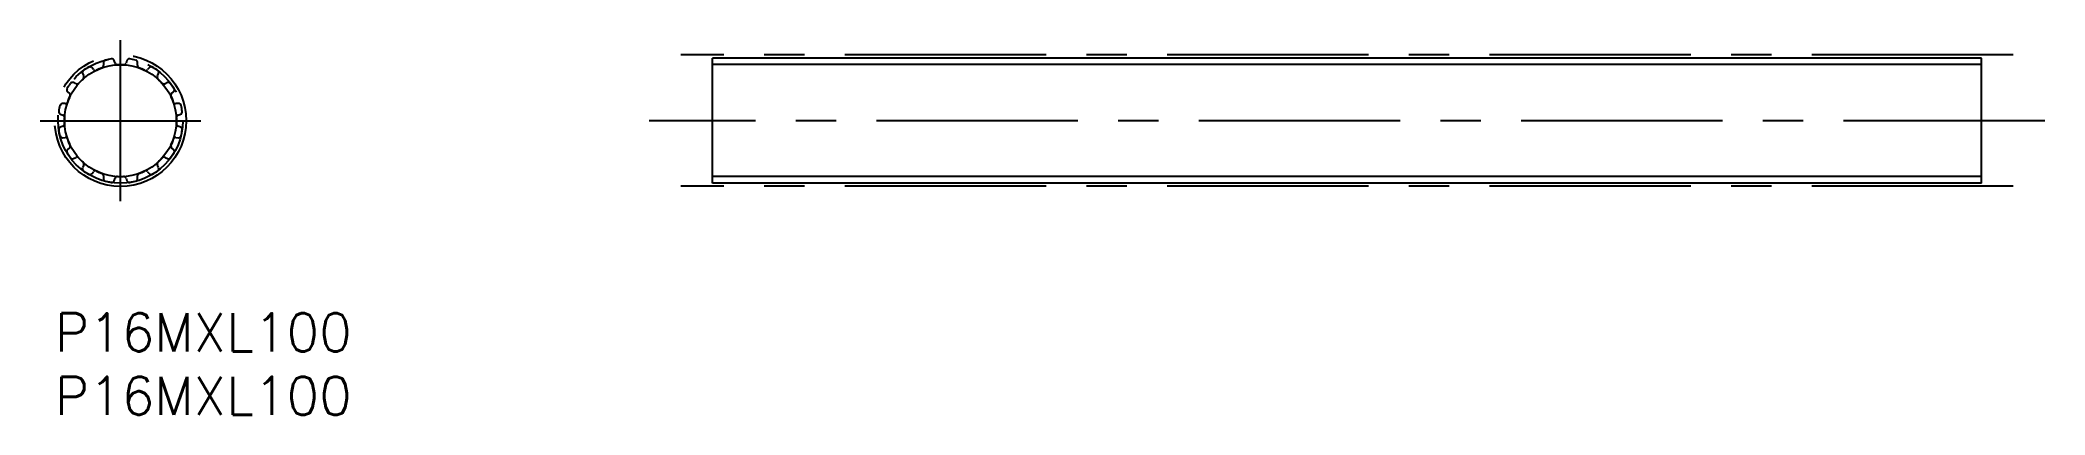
# Model space of a CAD drawing. Extents: x -1 to 157, y -8 to 22.
import ezdxf

# ---------------------------------------------------------------- set-up
doc = ezdxf.new("R2010")
doc.units = 0
doc.header["$LTSCALE"] = 0.5
doc.linetypes.add('CENTER', pattern=[50.8, 31.75, -6.35, 6.35, -6.35])
doc.linetypes.add('PHANTOM', pattern=[63.5, 31.75, -6.35, 6.35, -6.35, 6.35, -6.35])
for name, color, linetype in [('MSM_CENTER', 1, 'CENTER'), ('MSM_CONTINUOUS', 7, 'CONTINUOUS'), ('MSM_IMAGINARY', 6, 'PHANTOM'), ('MSM_NARROW', 5, 'CONTINUOUS'), ('MSM_PART_NUMBER', 7, 'CONTINUOUS')]:
    doc.layers.add(name, color=color, linetype=linetype)
doc.styles.get("Standard").update_dxf_attribs({"font": 'txt.shx', "height": 3, "bigfont": 'bigfont.shx'})

msp = doc.modelspace()

# ---------------------------------------------------------------- linework, layer by layer
at = {"layer": 'MSM_CENTER'}
for p, q in [((5.17, 8.84), (5.17, 21.51)), ((154.32, 20.35), (49.32, 20.35)), ((-1.16, 15.17), (11.51, 15.17)), ((156.82, 15.17), (46.82, 15.17)), ((154.32, 10), (49.32, 10))]:
    msp.add_line(p, q, dxfattribs=at)
msp.add_circle((5.17, 15.17), 5.18, dxfattribs=at)
at = {"layer": 'MSM_CONTINUOUS'}
for p, q in [((3.04, 19.2), (2.9, 19.36)), ((3.83, 19.74), (3.84, 19.53)), ((4.74, 19.71), (4.67, 19.91)), ((5.68, 19.91), (5.61, 19.71)), ((6.51, 19.53), (6.52, 19.74)), ((7.45, 19.36), (7.31, 19.2)), ((51.82, 10.26), (51.82, 20.1)), ((151.82, 20.1), (51.82, 20.1)), ((151.82, 10.26), (151.82, 20.1)), ((0.99, 17.45), (1.15, 17.31)), ((1.66, 18.08), (1.47, 18.17)), ((2.18, 18.88), (2.27, 18.69)), ((8.08, 18.69), (8.17, 18.88)), ((8.88, 18.17), (8.69, 18.08)), ((9.2, 17.31), (9.36, 17.45)), ((0.82, 16.51), (0.61, 16.52)), ((9.74, 16.52), (9.53, 16.51)), ((0.44, 15.68), (0.64, 15.61)), ((0.64, 14.74), (0.44, 14.67)), ((9.71, 15.61), (9.91, 15.68)), ((9.91, 14.67), (9.71, 14.74)), ((0.61, 13.83), (0.82, 13.84)), ((1.15, 13.04), (0.99, 12.9)), ((9.36, 12.9), (9.2, 13.04)), ((9.53, 13.84), (9.74, 13.83)), ((1.47, 12.18), (1.66, 12.27)), ((2.27, 11.66), (2.18, 11.47)), ((2.9, 10.99), (3.04, 11.15)), ((7.31, 11.15), (7.45, 10.99)), ((8.17, 11.47), (8.08, 11.66)), ((8.69, 12.27), (8.88, 12.18)), ((3.84, 10.82), (3.83, 10.61)), ((4.67, 10.44), (4.74, 10.64)), ((5.61, 10.64), (5.68, 10.44)), ((6.52, 10.61), (6.51, 10.82)), ((151.82, 10.26), (51.82, 10.26))]:
    msp.add_line(p, q, dxfattribs=at)
for centre, radius, start, end in [((2.36, 18.97), 0.2, 126.557, 205), ((5.17, 15.17), 4.92, 120.943, 126.557), ((2.75, 19.22), 0.2, 42.5, 120.943), ((3.19, 19.33), 0.2, 222.5, 295.5288), ((5.17, 15.17), 4.41, 109.4712, 115.5288), ((3.64, 19.52), 0.2, 289.4712, 2.5), ((4.03, 19.75), 0.2, 104.057, 182.5), ((5.17, 15.17), 4.92, 98.443, 104.057), ((4.48, 19.84), 0.2, 20, 98.443), ((4.93, 19.78), 0.2, 200, 273.0288), ((5.17, 15.17), 4.41, 86.9712, 93.0288), ((5.42, 19.78), 0.2, 266.9712, 340), ((5.87, 19.84), 0.2, 81.557, 160), ((5.17, 15.17), 4.92, 75.943, 81.557), ((6.32, 19.75), 0.2, 357.5, 75.943), ((6.71, 19.52), 0.2, 177.5, 250.5288), ((5.17, 15.17), 4.41, 64.4712, 70.5288), ((7.16, 19.33), 0.2, 244.4712, 317.5), ((7.6, 19.22), 0.2, 59.057, 137.5), ((5.17, 15.17), 4.92, 53.443, 59.057), ((7.99, 18.97), 0.2, 335, 53.443), ((1.13, 17.6), 0.2, 149.057, 227.5), ((5.17, 15.17), 4.92, 143.443, 149.057), ((1.38, 17.99), 0.2, 65, 143.443), ((1.75, 18.26), 0.2, 245, 318.0288), ((5.17, 15.17), 4.41, 131.9712, 138.0288), ((2.09, 18.6), 0.2, 311.9712, 25), ((8.26, 18.6), 0.2, 155, 228.0288), ((5.17, 15.17), 4.41, 41.9712, 48.0288), ((8.6, 18.26), 0.2, 221.9712, 295), ((8.97, 17.99), 0.2, 36.557, 115), ((5.17, 15.17), 4.92, 30.943, 36.557), ((9.22, 17.6), 0.2, 312.5, 30.943), ((5.17, 15.17), 4.92, 165.943, 171.557), ((0.51, 15.87), 0.2, 171.557, 250), ((0.6, 16.32), 0.2, 87.5, 165.943), ((0.83, 16.71), 0.2, 267.5, 340.5288), ((5.17, 15.17), 4.41, 154.4712, 160.5288), ((1.02, 17.16), 0.2, 334.4712, 47.5), ((9.33, 17.16), 0.2, 132.5, 205.5288), ((5.17, 15.17), 4.41, 19.4712, 25.5288), ((9.52, 16.71), 0.2, 199.4712, 272.5), ((9.75, 16.32), 0.2, 14.057, 92.5), ((9.84, 15.87), 0.2, 290, 8.443), ((5.17, 15.17), 4.92, 8.443, 14.057), ((0.51, 14.48), 0.2, 110, 188.443), ((5.17, 15.17), 4.92, 188.443, 194.057), ((0.57, 15.42), 0.2, 356.9712, 70), ((0.57, 14.93), 0.2, 290, 3.0288), ((5.17, 15.17), 4.41, 176.9712, 183.0288), ((9.78, 15.42), 0.2, 110, 183.0288), ((5.17, 15.17), 4.41, 356.9712, 3.0288), ((9.78, 14.93), 0.2, 176.9712, 250), ((9.84, 14.48), 0.2, 351.557, 70), ((5.17, 15.17), 4.92, 345.943, 351.557), ((0.6, 14.03), 0.2, 194.057, 272.5), ((0.83, 13.64), 0.2, 19.4712, 92.5), ((1.13, 12.75), 0.2, 132.5, 210.943), ((5.17, 15.17), 4.92, 210.943, 216.557), ((5.17, 15.17), 4.41, 199.4712, 205.5288), ((1.02, 13.19), 0.2, 312.5, 25.5288), ((9.33, 13.19), 0.2, 154.4712, 227.5), ((5.17, 15.17), 4.92, 323.443, 329.057), ((5.17, 15.17), 4.41, 334.4712, 340.5288), ((9.52, 13.64), 0.2, 87.5, 160.5288), ((9.22, 12.75), 0.2, 329.057, 47.5), ((9.75, 14.03), 0.2, 267.5, 345.943), ((1.38, 12.36), 0.2, 216.557, 295), ((1.75, 12.09), 0.2, 41.9712, 115), ((5.17, 15.17), 4.41, 221.9712, 228.0288), ((2.36, 11.38), 0.2, 155, 233.443), ((2.09, 11.75), 0.2, 335, 48.0288), ((5.17, 15.17), 4.92, 233.443, 239.057), ((3.19, 11.02), 0.2, 64.4712, 137.5), ((5.17, 15.17), 4.41, 244.4712, 250.5288), ((5.17, 15.17), 4.41, 289.4712, 295.5288), ((7.16, 11.02), 0.2, 42.5, 115.5288), ((5.17, 15.17), 4.92, 300.943, 306.557), ((8.26, 11.75), 0.2, 131.9712, 205), ((7.99, 11.38), 0.2, 306.557, 25), ((5.17, 15.17), 4.41, 311.9712, 318.0288), ((8.6, 12.09), 0.2, 65, 138.0288), ((8.97, 12.36), 0.2, 245, 323.443), ((2.75, 11.13), 0.2, 239.057, 317.5), ((3.64, 10.83), 0.2, 357.5, 70.5288), ((4.03, 10.6), 0.2, 177.5, 255.943), ((5.17, 15.17), 4.92, 255.943, 261.557), ((4.48, 10.51), 0.2, 261.557, 340), ((4.93, 10.57), 0.2, 86.9712, 160), ((5.17, 15.17), 4.41, 266.9712, 273.0288), ((5.42, 10.57), 0.2, 20, 93.0288), ((5.87, 10.51), 0.2, 200, 278.443), ((5.17, 15.17), 4.92, 278.443, 284.057), ((6.32, 10.6), 0.2, 284.057, 2.5), ((6.71, 10.83), 0.2, 109.4712, 182.5), ((7.6, 11.13), 0.2, 222.5, 300.943)]:
    msp.add_arc(centre, radius, start, end, dxfattribs=at)
at = {"layer": 'MSM_IMAGINARY'}
msp.add_circle((5.17, 15.17), 4.92, dxfattribs=at)
at = {"layer": 'MSM_NARROW'}
for p, q in [((151.82, 19.59), (51.82, 19.59)), ((151.82, 10.77), (51.82, 10.77))]:
    msp.add_line(p, q, dxfattribs=at)
msp.add_circle((5.17, 15.17), 4.41, dxfattribs=at)

# ---------------------------------------------------------------- texts
at = {"layer": 'MSM_PART_NUMBER'}
for p in [(0, -3), (0, -8)]:
    msp.add_text('P16MXL100', height=3, dxfattribs=at).set_placement(p)

doc.saveas('drawing.dxf')
